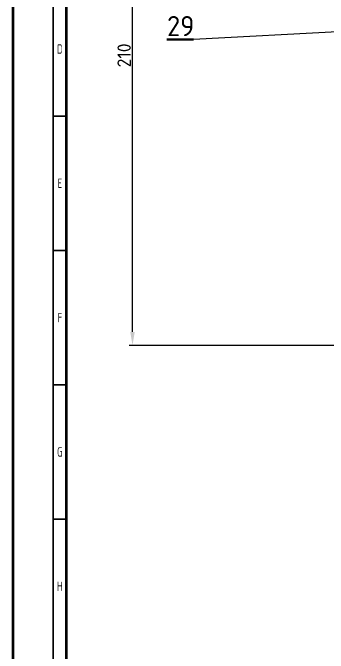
# Model space of a CAD drawing. Header units: millimetres. Extents: x -253 to 12701, y 1223 to 2077.
# Drawn here: x -253.4 to -136, y 1656.4 to 1894.7 of the extents above; entities that cross this region are included whole.
import ezdxf

# ---------------------------------------------------------------- set-up
doc = ezdxf.new("R2010")
doc.units = ezdxf.units.MM
for name, color, linetype, lineweight in [('Chu', 241, 'Continuous', 35), ('Net 0.35', 20, 'Continuous', 35), ('Net 0.7', 7, 'Continuous', 70), ('NET DAM', 7, 'Continuous', 50), ('NET MANH', 10, 'Continuous', 25)]:
    doc.layers.add(name, color=color, linetype=linetype, lineweight=lineweight)
doc.styles.add('SLDTEXTSTYLE1', font='TXT', dxfattribs={"width": 0.7})
doc.styles.get("Standard").update_dxf_attribs({"font": 'arial.ttf'})
doc.dimstyles.new('ISO-25', dxfattribs={"dimtxt": 2.5, "dimasz": 5, "dimexe": 1.25, "dimexo": 0.625, "dimtad": 2, "dimdec": 0, "dimtxsty": 'Standard', "dimcen": 2.5, "dimadec": 0, "dimazin": 0, "dimtfac": 1, "dimtdec": 0, "dimtmove": 0, "dimatfit": 3, "dimfxl": 1, "dimarcsym": 0})
doc.dimstyles.new('SLDDIMSTYLE0', dxfattribs={"dimtxt": 0.18, "dimasz": 3.302, "dimexe": 0, "dimexo": 0.0625, "dimgap": 0, "dimtad": 0, "dimtih": 1, "dimtoh": 1, "dimdec": 0, "dimrnd": 1e-09, "dimzin": 0, "dimdsep": 46, "dimtxsty": 'Standard', "dimsah": 1, "dimcen": 0.09, "dimadec": 0, "dimazin": 0, "dimtfac": 3.302, "dimtdec": 0, "dimtofl": 0, "dimtmove": 0, "dimatfit": 3, "dimfxl": 1, "dimfrac": 2, "dimtolj": 1, "dimtzin": 0, "dimarcsym": 0})

# ---------------------------------------------------------------- blocks, each defined once
blk = doc.blocks.new('*D139')
at = {"layer": 'Defpoints', "color": 0, "transparency": 16777216}
for p in [(-208.85, 1981.71), (-111.48, 1981.71), (-116.34, 1770.94)]:
    blk.add_point(p, dxfattribs=at)
at = {"layer": 'NET MANH', "color": 0, "lineweight": -2, "transparency": 16777216}
for p, q in [((-112.1, 1981.71), (-210.1, 1981.71)), ((-208.85, 1775.94), (-208.85, 1976.71)), ((-116.96, 1770.94), (-210.1, 1770.94))]:
    blk.add_line(p, q, dxfattribs=at)
at = {"layer": 'NET MANH', "color": 0, "transparency": 16777216}
for points in [[(-209.68, 1976.71), (-208.02, 1976.71), (-208.85, 1981.71)], [(-209.68, 1775.94), (-208.02, 1775.94), (-208.85, 1770.94)]]:
    blk.add_solid(points, dxfattribs=at)
at = {"layer": 'NET MANH', "color": 0, "transparency": 16777216, "insert": (-211.97, 1878.87), "char_height": 2.5, "attachment_point": 5, "rotation": 90}
blk.add_mtext('{\\fTCVN 7284|b0|i0|c0|p34;\\H2x;210}', dxfattribs=at)

msp = doc.modelspace()

# ---------------------------------------------------------------- linework, layer by layer
at = {"layer": 'Net 0.35', "linetype": 'Continuous', "lineweight": 35}
for p, q in [((-238.43, 1240.76), (-238.43, 2071.76)), ((-233.43, 1856.26), (-238.43, 1856.26)), ((-233.43, 1806.26), (-238.43, 1806.26)), ((-233.43, 1756.26), (-238.43, 1756.26)), ((-233.43, 1706.26), (-238.43, 1706.26))]:
    msp.add_line(p, q, dxfattribs=at)
at = {"layer": 'Net 0.7', "linetype": 'Continuous', "lineweight": 70}
msp.add_line((-233.43, 1245.76), (-233.43, 2066.76), dxfattribs=at)
at = {"layer": 'Net 0.7'}
msp.add_lwpolyline([(-253.43, 1235.76), (935.57, 1235.76), (935.57, 2076.76), (-253.43, 2076.76)], close=True, dxfattribs=at)
at = {"layer": 'NET DAM'}
msp.add_line((-186.15, 1884.8), (-196.04, 1884.8), dxfattribs=at)

# ---------------------------------------------------------------- texts
at = {"layer": 'Chu', "char_height": 3.5, "attachment_point": 5, "style": 'SLDTEXTSTYLE1'}
for s, insert in [('{\\fTCVN 7284|b0|i0|c0|p34;D}', (-235.93, 1881.26)), ('{\\fTCVN 7284|b0|i0|c0|p34;E}', (-235.93, 1831.26)), ('{\\fTCVN 7284|b0|i0|c0|p34;F}', (-235.93, 1781.26)), ('{\\fTCVN 7284|b0|i0|c0|p34;G}', (-235.93, 1731.26)), ('{\\fTCVN 7284|b0|i0|c0|p34;H}', (-235.93, 1681.26))]:
    msp.add_mtext(s, dxfattribs=dict(at, insert=insert))
at = {"layer": 'NET DAM', "insert": (-193.18, 1889.79), "char_height": 7.5, "attachment_point": 5}
msp.add_mtext_dynamic_manual_height_columns('{\\fTCVN 7284|b0|i0|c0|p34; 29}', width=17.8204, gutter_width=11, heights=[0], dxfattribs=at)

# ---------------------------------------------------------------- dimensions: what is measured, and where the dimension line sits
at = {"layer": 'NET MANH'}
dim = msp.add_linear_dim(base=(-208.85, 1981.71), p1=(-116.34, 1770.94), p2=(-111.48, 1981.71), angle=90, text='{\\fTCVN 7284|b0|i0|c0|p34;\\H2x;210}', dimstyle='ISO-25', dxfattribs=at)
dim.commit()
dim.dimension.update_dxf_attribs({"geometry": '*D139', "text_midpoint": (-208.85, 1878.87), "dimtype": 160})

# ---------------------------------------------------------------- leaders
msp.add_leader([(-125.96, 1887.94), (-186.15, 1884.8)], dimstyle='SLDDIMSTYLE0', dxfattribs=at)

doc.saveas('drawing.dxf')
